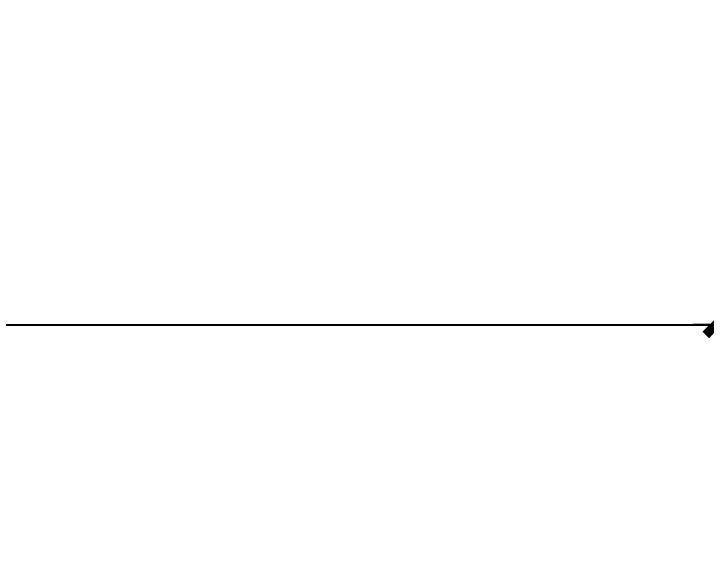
# Model space of a CAD drawing. Header units: metres. Extents: x -101133.8 to -101066.7, y -24899.3 to -24824.7.
# Drawn here: x -101103.252 to -101102.48, y -24836.895 to -24836.297 of the extents above; entities that cross this region are included whole.
import ezdxf

# ---------------------------------------------------------------- set-up
doc = ezdxf.new("R2010")
doc.units = ezdxf.units.M
doc.header["$LTSCALE"] = 0.2
doc.header["$PDSIZE"] = -5
doc.layers.add('CMT-COTATION DIVERS', color=1, linetype='Continuous')
doc.layers.add('CMT-VRV1', color=5, linetype='Continuous')
doc.styles.get("Standard").update_dxf_attribs({"font": 'arial.ttf'})
doc.dimstyles.get("Standard").update_dxf_attribs({"dimtxt": 0.18, "dimasz": 0.18, "dimexe": 0.18, "dimexo": 0.0625, "dimgap": 0.09, "dimtad": 0, "dimtih": 1, "dimtoh": 1, "dimdec": 4, "dimzin": 0, "dimdsep": 46, "dimtxsty": 'Standard', "dimcen": 0.09, "dimadec": 0, "dimazin": 0, "dimtfac": 1, "dimtdec": 4, "dimtofl": 0, "dimtmove": 0, "dimatfit": 3, "dimfxl": 1, "dimtolj": 1, "dimtzin": 0, "dimarcsym": 0})

# ---------------------------------------------------------------- blocks, each defined once
blk = doc.blocks.new('COT-45')
at = {"color": 0}
for p, q in [((0, -1), (0, 1)), ((-1, 0), (1, 0))]:
    blk.add_line(p, q, dxfattribs=at)
at = {"color": 0, "const_width": 0.4}
blk.add_lwpolyline([(-0.442, -0.442), (0.442, 0.442)], dxfattribs=at)
blk = doc.blocks.new('*D83')
at = {"layer": 'CMT-COTATION DIVERS', "color": 0, "lineweight": -2}
for p, q in [((-101108.8404, -24836.86729), (-101108.8404, -24836.59379)), ((-101102.46986, -24837.82446), (-101102.46986, -24836.59379)), ((-101108.8154, -24836.64379), (-101102.49486, -24836.64379))]:
    blk.add_line(p, q, dxfattribs=at)
at = {"layer": 'Defpoints', "color": 0, "lineweight": 15}
for p in [(-101102.46986, -24836.64379), (-101108.8404, -24836.89729), (-101102.46986, -24837.85446)]:
    blk.add_point(p, dxfattribs=at)
at = {"layer": 'CMT-COTATION DIVERS', "color": 0, "lineweight": -2, "xscale": 0.025, "yscale": 0.025, "zscale": 0.025, "rotation": 180}
blk.add_blockref('COT-45', (-101108.8404, -24836.64379), dxfattribs=at)
at = {"layer": 'CMT-COTATION DIVERS', "color": 0, "lineweight": -2, "xscale": 0.025, "yscale": 0.025, "zscale": 0.025}
blk.add_blockref('COT-45', (-101102.46986, -24836.64379), dxfattribs=at)
at = {"layer": 'CMT-COTATION DIVERS', "color": 0, "lineweight": 15, "insert": (-101105.65513, -24836.56797), "char_height": 0.075, "attachment_point": 5}
blk.add_mtext('\\A1;637', dxfattribs=at)
blk = doc.blocks.new('*D84')
at = {"layer": 'CMT-COTATION DIVERS', "color": 0, "lineweight": -2}
for p, q in [((-101100.54331, -24836.45825), (-101100.54331, -24836.69379)), ((-101102.46986, -24837.82446), (-101102.46986, -24836.59379)), ((-101102.44486, -24836.64379), (-101100.56831, -24836.64379))]:
    blk.add_line(p, q, dxfattribs=at)
at = {"layer": 'Defpoints', "color": 0, "lineweight": 15}
for p in [(-101100.54331, -24836.42825), (-101100.54331, -24836.64379), (-101102.46986, -24837.85446)]:
    blk.add_point(p, dxfattribs=at)
at = {"layer": 'CMT-COTATION DIVERS', "color": 0, "lineweight": -2, "xscale": 0.025, "yscale": 0.025, "zscale": 0.025, "rotation": 180}
blk.add_blockref('COT-45', (-101102.46986, -24836.64379), dxfattribs=at)
at = {"layer": 'CMT-COTATION DIVERS', "color": 0, "lineweight": -2, "xscale": 0.025, "yscale": 0.025, "zscale": 0.025}
blk.add_blockref('COT-45', (-101100.54331, -24836.64379), dxfattribs=at)
at = {"layer": 'CMT-COTATION DIVERS', "color": 0, "lineweight": 15, "insert": (-101101.50658, -24836.56797), "char_height": 0.075, "attachment_point": 5}
blk.add_mtext('\\A1;193', dxfattribs=at)

msp = doc.modelspace()

# ---------------------------------------------------------------- linework, layer by layer
at = {"layer": 'CMT-VRV1', "linetype": 'Continuous'}
for points in [[(-101105.31812, -24834.26859), (-101105.41705, -24835.12278), (-101104.95291, -24835.75148), (-101104.58029, -24836.50443), (-101103.91525, -24837.07719), (-101103.41097, -24837.32261), (-101103.11568, -24837.34513)], [(-101105.38194, -24834.41859), (-101105.44205, -24835.131), (-101104.97433, -24835.76455), (-101104.60045, -24836.52007), (-101103.92911, -24837.09825), (-101103.41762, -24837.34717), (-101103.11758, -24837.37005)]]:
    msp.add_open_spline(points, degree=3, dxfattribs=at)

# ---------------------------------------------------------------- dimensions: what is measured, and where the dimension line sits
at = {"layer": 'CMT-COTATION DIVERS', "lineweight": 15}
for base, p1, p2, picture, middle in [((-101100.54331, -24836.64379), (-101102.46986, -24837.85446), (-101100.54331, -24836.42825), '*D84', (-101101.50658, -24836.56797)), ((-101102.46986, -24836.64379), (-101108.8404, -24836.89729), (-101102.46986, -24837.85446), '*D83', (-101105.65513, -24836.56797))]:
    dim = msp.add_linear_dim(base=base, p1=p1, p2=p2, dimstyle='Standard', override={"dimscale": 0.05, "dimtxt": 1.5, "dimasz": 0.5, "dimexe": 1, "dimexo": 0.6, "dimgap": 0.75, "dimtad": 1, "dimtih": 0, "dimtoh": 0, "dimdec": 0, "dimlfac": 100, "dimblk": 'COT-45', "dimcen": 0, "dimadec": 2, "dimazin": 2, "dimtdec": 2, "dimtix": 1, "dimtmove": 1, "dimfrac": 1}, dxfattribs=at)
    dim.commit()
    dim.dimension.update_dxf_attribs({"geometry": picture, "text_midpoint": middle})

doc.saveas('drawing.dxf')
